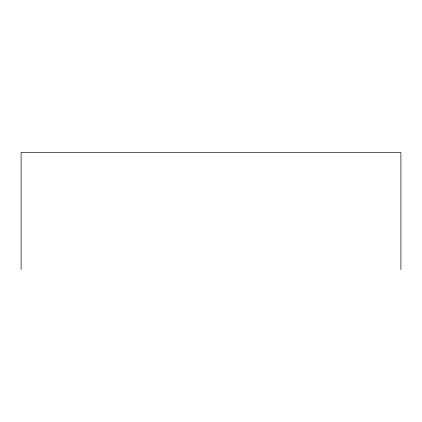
<?xml version="1.0" encoding="UTF-8"?>
<svg xmlns="http://www.w3.org/2000/svg" width="422" height="422" viewBox="0 0 422 422"><rect width="100%" height="100%" fill="white"/><g stroke="black" fill="none" stroke-linecap="round" stroke-linejoin="round"><path stroke-width="0.63" d="M400.9 269.516L400.9 152.484L21.1 152.484L21.1 269.516"/></g></svg>
